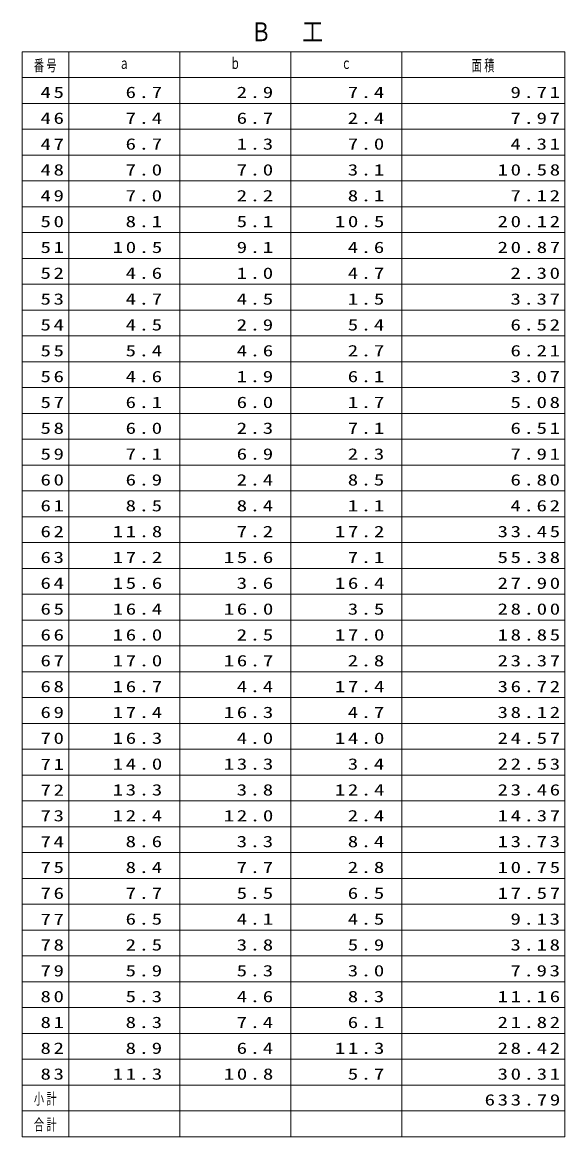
# Model space of a CAD drawing. Units: millimetres on the paper. Extents: x -364 to 372, y -252 to 274.
# Drawn here: x -107.5 to -2.5, y -232.3 to -16.6 of the extents above; entities that cross this region are included whole.
import ezdxf
from ezdxf.enums import TextEntityAlignment as Align

# ---------------------------------------------------------------- set-up
doc = ezdxf.new("R2010")
doc.units = ezdxf.units.MM
doc.layers.add('0-1_layer1_', color=7, linetype='Continuous', lineweight=18)
doc.styles.add('ＭＳ ゴシック', font='')
doc.styles.get('ＭＳ ゴシック').set_extended_font_data('MS Gothic')

msp = doc.modelspace()

# ---------------------------------------------------------------- linework, layer by layer
at = {"layer": '0-1_layer1_'}
for p, q in [((-107.513, -22.3), (-2.513, -22.3)), ((-107.513, -22.3), (-107.513, -232.3)), ((-98.513, -22.3), (-98.513, -232.3)), ((-77.013, -22.3), (-77.013, -232.3)), ((-55.513, -22.3), (-55.513, -232.3)), ((-34.013, -22.3), (-34.013, -232.3)), ((-2.513, -22.3), (-2.513, -232.3)), ((-107.513, -27.3), (-2.513, -27.3)), ((-107.513, -32.3), (-2.513, -32.3)), ((-107.513, -37.3), (-2.513, -37.3)), ((-107.513, -42.3), (-2.513, -42.3)), ((-107.513, -47.3), (-2.513, -47.3)), ((-107.513, -52.3), (-2.513, -52.3)), ((-107.513, -57.3), (-2.513, -57.3)), ((-107.513, -62.3), (-2.513, -62.3)), ((-107.513, -67.3), (-2.513, -67.3)), ((-107.513, -72.3), (-2.513, -72.3)), ((-107.513, -77.3), (-2.513, -77.3)), ((-107.513, -82.3), (-2.513, -82.3)), ((-107.513, -87.3), (-2.513, -87.3)), ((-107.513, -92.3), (-2.513, -92.3)), ((-107.513, -97.3), (-2.513, -97.3)), ((-107.513, -102.3), (-2.513, -102.3)), ((-107.513, -107.3), (-2.513, -107.3)), ((-107.513, -112.3), (-2.513, -112.3)), ((-107.513, -117.3), (-2.513, -117.3)), ((-107.513, -122.3), (-2.513, -122.3)), ((-107.513, -127.3), (-2.513, -127.3)), ((-107.513, -132.3), (-2.513, -132.3)), ((-107.513, -137.3), (-2.513, -137.3)), ((-107.513, -142.3), (-2.513, -142.3)), ((-107.513, -147.3), (-2.513, -147.3)), ((-107.513, -152.3), (-2.513, -152.3)), ((-107.513, -157.3), (-2.513, -157.3)), ((-107.513, -162.3), (-2.513, -162.3)), ((-107.513, -167.3), (-2.513, -167.3)), ((-107.513, -172.3), (-2.513, -172.3)), ((-107.513, -177.3), (-2.513, -177.3)), ((-107.513, -182.3), (-2.513, -182.3)), ((-107.513, -187.3), (-2.513, -187.3)), ((-107.513, -192.3), (-2.513, -192.3)), ((-107.513, -197.3), (-2.513, -197.3)), ((-107.513, -202.3), (-2.513, -202.3)), ((-107.513, -207.3), (-2.513, -207.3)), ((-107.513, -212.3), (-2.513, -212.3)), ((-107.513, -217.3), (-2.513, -217.3)), ((-107.513, -222.3), (-2.513, -222.3)), ((-107.513, -227.3), (-2.513, -227.3)), ((-107.513, -232.3), (-2.513, -232.3))]:
    msp.add_line(p, q, dxfattribs=at)

# ---------------------------------------------------------------- texts
at = {"layer": '0-1_layer1_', "style": 'ＭＳ ゴシック', "width": 0.65}
for s, p in [('ｂ', (-67.263, -26.3)), ('ａ', (-88.763, -26.3)), ('ｃ', (-45.763, -26.3))]:
    msp.add_text(s, height=2.199, dxfattribs=at).set_placement(p, align=Align.BOTTOM_LEFT)
at = {"layer": '0-1_layer1_', "attachment_point": 7, "style": 'ＭＳ ゴシック'}
for s, insert, char_height in [('\\T1.25;\\W0.8;Ｂ\u3000工', (-63.308, -20.3), 3.666), ('\\T1.25;\\W0.65;番号', (-105.263, -26.3), 2.199), ('\\T1.25;\\W0.65;面積', (-20.513, -26.3), 2.199), ('\\T1.25;\\W1.35;\\~45', (-106.513, -31.3), 2.199), ('\\T1.25;\\W1.35;6.7\\~', (-87.513, -31.3), 2.199), ('\\T1.25;\\W1.35;2.9\\~', (-66.013, -31.3), 2.199), ('\\T1.25;\\W1.35;7.4\\~', (-44.513, -31.3), 2.199), ('\\T1.25;\\W1.35;9.71', (-13.013, -31.3), 2.199), ('\\T1.25;\\W1.35;\\~46', (-106.513, -36.3), 2.199), ('\\T1.25;\\W1.35;7.4\\~', (-87.513, -36.3), 2.199), ('\\T1.25;\\W1.35;6.7\\~', (-66.013, -36.3), 2.199), ('\\T1.25;\\W1.35;2.4\\~', (-44.513, -36.3), 2.199), ('\\T1.25;\\W1.35;7.97', (-13.013, -36.3), 2.199), ('\\T1.25;\\W1.35;\\~47', (-106.513, -41.3), 2.199), ('\\T1.25;\\W1.35;6.7\\~', (-87.513, -41.3), 2.199), ('\\T1.25;\\W1.35;1.3\\~', (-66.013, -41.3), 2.199), ('\\T1.25;\\W1.35;7.0\\~', (-44.513, -41.3), 2.199), ('\\T1.25;\\W1.35;4.31', (-13.013, -41.3), 2.199), ('\\T1.25;\\W1.35;\\~48', (-106.513, -46.3), 2.199), ('\\T1.25;\\W1.35;7.0\\~', (-87.513, -46.3), 2.199), ('\\T1.25;\\W1.35;7.0\\~', (-66.013, -46.3), 2.199), ('\\T1.25;\\W1.35;3.1\\~', (-44.513, -46.3), 2.199), ('\\T1.25;\\W1.35;10.58', (-15.513, -46.3), 2.199), ('\\T1.25;\\W1.35;\\~49', (-106.513, -51.3), 2.199), ('\\T1.25;\\W1.35;7.0\\~', (-87.513, -51.3), 2.199), ('\\T1.25;\\W1.35;2.2\\~', (-66.013, -51.3), 2.199), ('\\T1.25;\\W1.35;8.1\\~', (-44.513, -51.3), 2.199), ('\\T1.25;\\W1.35;7.12', (-13.013, -51.3), 2.199), ('\\T1.25;\\W1.35;\\~50', (-106.513, -56.3), 2.199), ('\\T1.25;\\W1.35;8.1\\~', (-87.513, -56.3), 2.199), ('\\T1.25;\\W1.35;5.1\\~', (-66.013, -56.3), 2.199), ('\\T1.25;\\W1.35;10.5\\~', (-47.013, -56.3), 2.199), ('\\T1.25;\\W1.35;20.12', (-15.513, -56.3), 2.199), ('\\T1.25;\\W1.35;\\~51', (-106.513, -61.3), 2.199), ('\\T1.25;\\W1.35;10.5\\~', (-90.013, -61.3), 2.199), ('\\T1.25;\\W1.35;9.1\\~', (-66.013, -61.3), 2.199), ('\\T1.25;\\W1.35;4.6\\~', (-44.513, -61.3), 2.199), ('\\T1.25;\\W1.35;20.87', (-15.513, -61.3), 2.199), ('\\T1.25;\\W1.35;\\~52', (-106.513, -66.3), 2.199), ('\\T1.25;\\W1.35;4.6\\~', (-87.513, -66.3), 2.199), ('\\T1.25;\\W1.35;1.0\\~', (-66.013, -66.3), 2.199), ('\\T1.25;\\W1.35;4.7\\~', (-44.513, -66.3), 2.199), ('\\T1.25;\\W1.35;2.30', (-13.013, -66.3), 2.199), ('\\T1.25;\\W1.35;\\~53', (-106.513, -71.3), 2.199), ('\\T1.25;\\W1.35;4.7\\~', (-87.513, -71.3), 2.199), ('\\T1.25;\\W1.35;4.5\\~', (-66.013, -71.3), 2.199), ('\\T1.25;\\W1.35;1.5\\~', (-44.513, -71.3), 2.199), ('\\T1.25;\\W1.35;3.37', (-13.013, -71.3), 2.199), ('\\T1.25;\\W1.35;\\~54', (-106.513, -76.3), 2.199), ('\\T1.25;\\W1.35;4.5\\~', (-87.513, -76.3), 2.199), ('\\T1.25;\\W1.35;2.9\\~', (-66.013, -76.3), 2.199), ('\\T1.25;\\W1.35;5.4\\~', (-44.513, -76.3), 2.199), ('\\T1.25;\\W1.35;6.52', (-13.013, -76.3), 2.199), ('\\T1.25;\\W1.35;\\~55', (-106.513, -81.3), 2.199), ('\\T1.25;\\W1.35;5.4\\~', (-87.513, -81.3), 2.199), ('\\T1.25;\\W1.35;4.6\\~', (-66.013, -81.3), 2.199), ('\\T1.25;\\W1.35;2.7\\~', (-44.513, -81.3), 2.199), ('\\T1.25;\\W1.35;6.21', (-13.013, -81.3), 2.199), ('\\T1.25;\\W1.35;\\~56', (-106.513, -86.3), 2.199), ('\\T1.25;\\W1.35;4.6\\~', (-87.513, -86.3), 2.199), ('\\T1.25;\\W1.35;1.9\\~', (-66.013, -86.3), 2.199), ('\\T1.25;\\W1.35;6.1\\~', (-44.513, -86.3), 2.199), ('\\T1.25;\\W1.35;3.07', (-13.013, -86.3), 2.199), ('\\T1.25;\\W1.35;\\~57', (-106.513, -91.3), 2.199), ('\\T1.25;\\W1.35;6.1\\~', (-87.513, -91.3), 2.199), ('\\T1.25;\\W1.35;6.0\\~', (-66.013, -91.3), 2.199), ('\\T1.25;\\W1.35;1.7\\~', (-44.513, -91.3), 2.199), ('\\T1.25;\\W1.35;5.08', (-13.013, -91.3), 2.199), ('\\T1.25;\\W1.35;\\~58', (-106.513, -96.3), 2.199), ('\\T1.25;\\W1.35;6.0\\~', (-87.513, -96.3), 2.199), ('\\T1.25;\\W1.35;2.3\\~', (-66.013, -96.3), 2.199), ('\\T1.25;\\W1.35;7.1\\~', (-44.513, -96.3), 2.199), ('\\T1.25;\\W1.35;6.51', (-13.013, -96.3), 2.199), ('\\T1.25;\\W1.35;\\~59', (-106.513, -101.3), 2.199), ('\\T1.25;\\W1.35;7.1\\~', (-87.513, -101.3), 2.199), ('\\T1.25;\\W1.35;6.9\\~', (-66.013, -101.3), 2.199), ('\\T1.25;\\W1.35;2.3\\~', (-44.513, -101.3), 2.199), ('\\T1.25;\\W1.35;7.91', (-13.013, -101.3), 2.199), ('\\T1.25;\\W1.35;\\~60', (-106.513, -106.3), 2.199), ('\\T1.25;\\W1.35;6.9\\~', (-87.513, -106.3), 2.199), ('\\T1.25;\\W1.35;2.4\\~', (-66.013, -106.3), 2.199), ('\\T1.25;\\W1.35;8.5\\~', (-44.513, -106.3), 2.199), ('\\T1.25;\\W1.35;6.80', (-13.013, -106.3), 2.199), ('\\T1.25;\\W1.35;\\~61', (-106.513, -111.3), 2.199), ('\\T1.25;\\W1.35;8.5\\~', (-87.513, -111.3), 2.199), ('\\T1.25;\\W1.35;8.4\\~', (-66.013, -111.3), 2.199), ('\\T1.25;\\W1.35;1.1\\~', (-44.513, -111.3), 2.199), ('\\T1.25;\\W1.35;4.62', (-13.013, -111.3), 2.199), ('\\T1.25;\\W1.35;\\~62', (-106.513, -116.3), 2.199), ('\\T1.25;\\W1.35;11.8\\~', (-90.013, -116.3), 2.199), ('\\T1.25;\\W1.35;7.2\\~', (-66.013, -116.3), 2.199), ('\\T1.25;\\W1.35;17.2\\~', (-47.013, -116.3), 2.199), ('\\T1.25;\\W1.35;33.45', (-15.513, -116.3), 2.199), ('\\T1.25;\\W1.35;\\~63', (-106.513, -121.3), 2.199), ('\\T1.25;\\W1.35;17.2\\~', (-90.013, -121.3), 2.199), ('\\T1.25;\\W1.35;15.6\\~', (-68.513, -121.3), 2.199), ('\\T1.25;\\W1.35;7.1\\~', (-44.513, -121.3), 2.199), ('\\T1.25;\\W1.35;55.38', (-15.513, -121.3), 2.199), ('\\T1.25;\\W1.35;\\~64', (-106.513, -126.3), 2.199), ('\\T1.25;\\W1.35;15.6\\~', (-90.013, -126.3), 2.199), ('\\T1.25;\\W1.35;3.6\\~', (-66.013, -126.3), 2.199), ('\\T1.25;\\W1.35;16.4\\~', (-47.013, -126.3), 2.199), ('\\T1.25;\\W1.35;27.90', (-15.513, -126.3), 2.199), ('\\T1.25;\\W1.35;\\~65', (-106.513, -131.3), 2.199), ('\\T1.25;\\W1.35;16.4\\~', (-90.013, -131.3), 2.199), ('\\T1.25;\\W1.35;16.0\\~', (-68.513, -131.3), 2.199), ('\\T1.25;\\W1.35;3.5\\~', (-44.513, -131.3), 2.199), ('\\T1.25;\\W1.35;28.00', (-15.513, -131.3), 2.199), ('\\T1.25;\\W1.35;\\~66', (-106.513, -136.3), 2.199), ('\\T1.25;\\W1.35;16.0\\~', (-90.013, -136.3), 2.199), ('\\T1.25;\\W1.35;2.5\\~', (-66.013, -136.3), 2.199), ('\\T1.25;\\W1.35;17.0\\~', (-47.013, -136.3), 2.199), ('\\T1.25;\\W1.35;18.85', (-15.513, -136.3), 2.199), ('\\T1.25;\\W1.35;\\~67', (-106.513, -141.3), 2.199), ('\\T1.25;\\W1.35;17.0\\~', (-90.013, -141.3), 2.199), ('\\T1.25;\\W1.35;16.7\\~', (-68.513, -141.3), 2.199), ('\\T1.25;\\W1.35;2.8\\~', (-44.513, -141.3), 2.199), ('\\T1.25;\\W1.35;23.37', (-15.513, -141.3), 2.199), ('\\T1.25;\\W1.35;\\~68', (-106.513, -146.3), 2.199), ('\\T1.25;\\W1.35;16.7\\~', (-90.013, -146.3), 2.199), ('\\T1.25;\\W1.35;4.4\\~', (-66.013, -146.3), 2.199), ('\\T1.25;\\W1.35;17.4\\~', (-47.013, -146.3), 2.199), ('\\T1.25;\\W1.35;36.72', (-15.513, -146.3), 2.199), ('\\T1.25;\\W1.35;\\~69', (-106.513, -151.3), 2.199), ('\\T1.25;\\W1.35;17.4\\~', (-90.013, -151.3), 2.199), ('\\T1.25;\\W1.35;16.3\\~', (-68.513, -151.3), 2.199), ('\\T1.25;\\W1.35;4.7\\~', (-44.513, -151.3), 2.199), ('\\T1.25;\\W1.35;38.12', (-15.513, -151.3), 2.199), ('\\T1.25;\\W1.35;\\~70', (-106.513, -156.3), 2.199), ('\\T1.25;\\W1.35;16.3\\~', (-90.013, -156.3), 2.199), ('\\T1.25;\\W1.35;4.0\\~', (-66.013, -156.3), 2.199), ('\\T1.25;\\W1.35;14.0\\~', (-47.013, -156.3), 2.199), ('\\T1.25;\\W1.35;24.57', (-15.513, -156.3), 2.199), ('\\T1.25;\\W1.35;\\~71', (-106.513, -161.3), 2.199), ('\\T1.25;\\W1.35;14.0\\~', (-90.013, -161.3), 2.199), ('\\T1.25;\\W1.35;13.3\\~', (-68.513, -161.3), 2.199), ('\\T1.25;\\W1.35;3.4\\~', (-44.513, -161.3), 2.199), ('\\T1.25;\\W1.35;22.53', (-15.513, -161.3), 2.199), ('\\T1.25;\\W1.35;\\~72', (-106.513, -166.3), 2.199), ('\\T1.25;\\W1.35;13.3\\~', (-90.013, -166.3), 2.199), ('\\T1.25;\\W1.35;3.8\\~', (-66.013, -166.3), 2.199), ('\\T1.25;\\W1.35;12.4\\~', (-47.013, -166.3), 2.199), ('\\T1.25;\\W1.35;23.46', (-15.513, -166.3), 2.199), ('\\T1.25;\\W1.35;\\~73', (-106.513, -171.3), 2.199), ('\\T1.25;\\W1.35;12.4\\~', (-90.013, -171.3), 2.199), ('\\T1.25;\\W1.35;12.0\\~', (-68.513, -171.3), 2.199), ('\\T1.25;\\W1.35;2.4\\~', (-44.513, -171.3), 2.199), ('\\T1.25;\\W1.35;14.37', (-15.513, -171.3), 2.199), ('\\T1.25;\\W1.35;\\~74', (-106.513, -176.3), 2.199), ('\\T1.25;\\W1.35;8.6\\~', (-87.513, -176.3), 2.199), ('\\T1.25;\\W1.35;3.3\\~', (-66.013, -176.3), 2.199), ('\\T1.25;\\W1.35;8.4\\~', (-44.513, -176.3), 2.199), ('\\T1.25;\\W1.35;13.73', (-15.513, -176.3), 2.199), ('\\T1.25;\\W1.35;\\~75', (-106.513, -181.3), 2.199), ('\\T1.25;\\W1.35;8.4\\~', (-87.513, -181.3), 2.199), ('\\T1.25;\\W1.35;7.7\\~', (-66.013, -181.3), 2.199), ('\\T1.25;\\W1.35;2.8\\~', (-44.513, -181.3), 2.199), ('\\T1.25;\\W1.35;10.75', (-15.513, -181.3), 2.199), ('\\T1.25;\\W1.35;\\~76', (-106.513, -186.3), 2.199), ('\\T1.25;\\W1.35;7.7\\~', (-87.513, -186.3), 2.199), ('\\T1.25;\\W1.35;5.5\\~', (-66.013, -186.3), 2.199), ('\\T1.25;\\W1.35;6.5\\~', (-44.513, -186.3), 2.199), ('\\T1.25;\\W1.35;17.57', (-15.513, -186.3), 2.199), ('\\T1.25;\\W1.35;\\~77', (-106.513, -191.3), 2.199), ('\\T1.25;\\W1.35;6.5\\~', (-87.513, -191.3), 2.199), ('\\T1.25;\\W1.35;4.1\\~', (-66.013, -191.3), 2.199), ('\\T1.25;\\W1.35;4.5\\~', (-44.513, -191.3), 2.199), ('\\T1.25;\\W1.35;9.13', (-13.013, -191.3), 2.199), ('\\T1.25;\\W1.35;\\~78', (-106.513, -196.3), 2.199), ('\\T1.25;\\W1.35;2.5\\~', (-87.513, -196.3), 2.199), ('\\T1.25;\\W1.35;3.8\\~', (-66.013, -196.3), 2.199), ('\\T1.25;\\W1.35;5.9\\~', (-44.513, -196.3), 2.199), ('\\T1.25;\\W1.35;3.18', (-13.013, -196.3), 2.199), ('\\T1.25;\\W1.35;\\~79', (-106.513, -201.3), 2.199), ('\\T1.25;\\W1.35;5.9\\~', (-87.513, -201.3), 2.199), ('\\T1.25;\\W1.35;5.3\\~', (-66.013, -201.3), 2.199), ('\\T1.25;\\W1.35;3.0\\~', (-44.513, -201.3), 2.199), ('\\T1.25;\\W1.35;7.93', (-13.013, -201.3), 2.199), ('\\T1.25;\\W1.35;\\~80', (-106.513, -206.3), 2.199), ('\\T1.25;\\W1.35;5.3\\~', (-87.513, -206.3), 2.199), ('\\T1.25;\\W1.35;4.6\\~', (-66.013, -206.3), 2.199), ('\\T1.25;\\W1.35;8.3\\~', (-44.513, -206.3), 2.199), ('\\T1.25;\\W1.35;11.16', (-15.513, -206.3), 2.199), ('\\T1.25;\\W1.35;\\~81', (-106.513, -211.3), 2.199), ('\\T1.25;\\W1.35;8.3\\~', (-87.513, -211.3), 2.199), ('\\T1.25;\\W1.35;7.4\\~', (-66.013, -211.3), 2.199), ('\\T1.25;\\W1.35;6.1\\~', (-44.513, -211.3), 2.199), ('\\T1.25;\\W1.35;21.82', (-15.513, -211.3), 2.199), ('\\T1.25;\\W1.35;\\~82', (-106.513, -216.3), 2.199), ('\\T1.25;\\W1.35;8.9\\~', (-87.513, -216.3), 2.199), ('\\T1.25;\\W1.35;6.4\\~', (-66.013, -216.3), 2.199), ('\\T1.25;\\W1.35;11.3\\~', (-47.013, -216.3), 2.199), ('\\T1.25;\\W1.35;28.42', (-15.513, -216.3), 2.199), ('\\T1.25;\\W1.35;\\~83', (-106.513, -221.3), 2.199), ('\\T1.25;\\W1.35;11.3\\~', (-90.013, -221.3), 2.199), ('\\T1.25;\\W1.35;10.8\\~', (-68.513, -221.3), 2.199), ('\\T1.25;\\W1.35;5.7\\~', (-44.513, -221.3), 2.199), ('\\T1.25;\\W1.35;30.31', (-15.513, -221.3), 2.199), ('\\T1.25;\\W0.65;小計', (-105.263, -226.3), 2.199), ('\\T1.25;\\W1.35;633.79', (-18.013, -226.3), 2.199), ('\\T1.25;\\W0.65;合計', (-105.263, -231.3), 2.199)]:
    msp.add_mtext(s, dxfattribs=dict(at, insert=insert, char_height=char_height))

doc.saveas('drawing.dxf')
